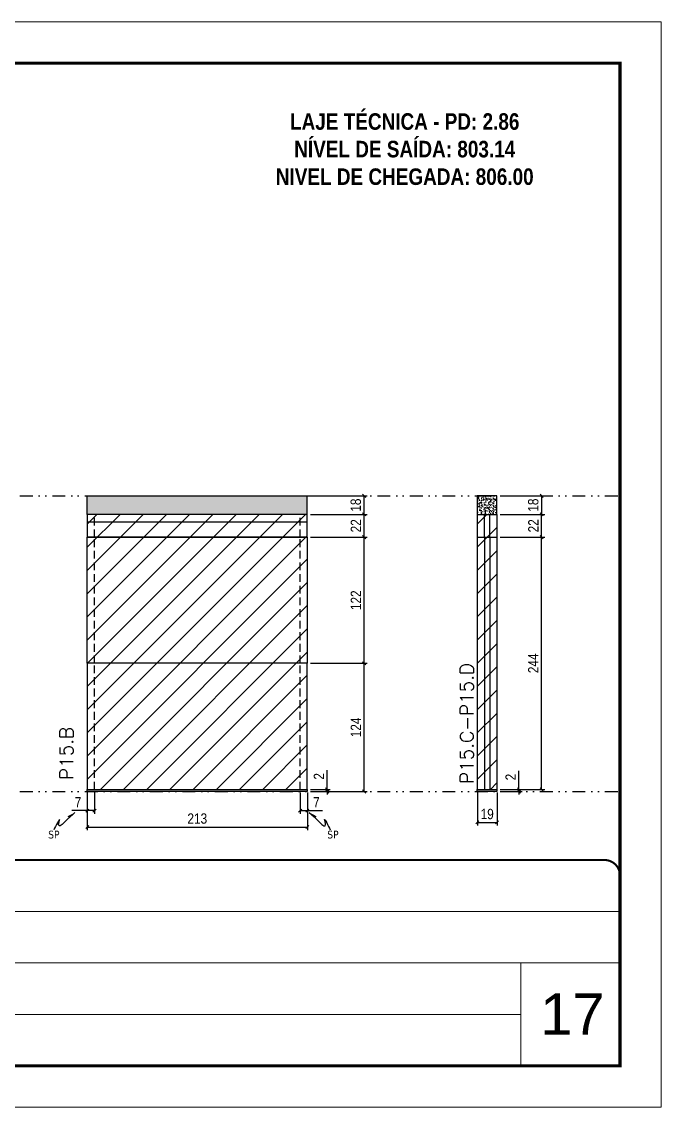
# Model space of a CAD drawing. Extents: x 808 to 7089, y -98 to 17032.
# Drawn here: x 1674 to 2293, y 11388 to 12438 of the extents above; entities that cross this region are included whole.
import ezdxf

# ---------------------------------------------------------------- set-up
doc = ezdxf.new("R2010")
doc.units = 0
for name, pattern in [('CONTINUO', [0]), ('DASHED', [0.75, 0.5, -0.25]), ('DIVIDE2', [0.625, 0.25, -0.125, 0, -0.125, 0, -0.125]), ('HIDDEN', [0.375, 0.25, -0.125])]:
    doc.linetypes.add(name, pattern=pattern)
for name, color, linetype, lineweight in [('CARIMBO', 255, 'Continuous', 9), ('Folhas', 255, 'Continuous', 9), ('REAPROVEITAMENTO', 251, 'Continuous', 9), ('SARRAFO DE PRESSAO', 251, 'DASHED', 9), ('Texto Seção', 7, 'Continuous', 15)]:
    doc.layers.add(name, color=color, linetype=linetype, lineweight=lineweight)
for name, color, linetype in [('COTA', 241, 'Continuous'), ('NOMENCLATURA', 7, 'Continuous'), ('Nível', 160, 'Continuous'), ('Painéis', 200, 'Continuous'), ('SARR_2.2x7', 40, 'Continuous'), ('Sarrafo de Pressão', 42, 'HIDDEN'), ('texto', 7, 'Continuous')]:
    doc.layers.add(name, color=color, linetype=linetype)
doc.styles.add('ARIAL', font='arial.ttf')
doc.styles.add('COTA TECNICA', font='techl___.ttf', dxfattribs={"height": 10})
doc.styles.add('COTA TECNICA-50', font='techl___.ttf', dxfattribs={"height": 10})
doc.styles.add('REGUA-120', font='ROMANS.shx', dxfattribs={"height": 15})
doc.styles.add('ROMANC', font='techb___.ttf', dxfattribs={"height": 2.5})
doc.styles.get("Standard").update_dxf_attribs({"font": 'arial.ttf'})
doc.dimstyles.new('COTA PAINEL-50', dxfattribs={"dimtxt": 10, "dimasz": 3, "dimexe": 3, "dimexo": 3, "dimgap": 3, "dimtad": 1, "dimdec": 1, "dimzin": 12, "dimdsep": 46, "dimtxsty": 'COTA TECNICA-50', "dimblk1": 'OBLIQUE', "dimblk2": 'OBLIQUE', "dimsah": 1, "dimcen": 0.9, "dimclrd": 4, "dimclre": 4, "dimclrt": 240, "dimadec": 1, "dimazin": 3, "dimtfac": 1, "dimtdec": 1, "dimtmove": 0, "dimatfit": 3, "dimfxl": 1, "dimtolj": 1, "dimtzin": 12, "dimarcsym": 0})
doc.dimstyles.new('PAINEL', dxfattribs={"dimtxt": 10, "dimasz": 3, "dimexe": 3, "dimexo": 3, "dimgap": 3, "dimtad": 1, "dimdec": 1, "dimzin": 12, "dimdsep": 46, "dimtxsty": 'COTA TECNICA', "dimblk1": 'OBLIQUE', "dimblk2": 'OBLIQUE', "dimsah": 1, "dimcen": 0.9, "dimclrd": 4, "dimclre": 4, "dimclrt": 240, "dimadec": 1, "dimazin": 3, "dimtfac": 1, "dimtdec": 1, "dimtmove": 0, "dimatfit": 3, "dimfxl": 1, "dimtolj": 1, "dimtzin": 12, "dimarcsym": 0})
doc.dimstyles.get("Standard").update_dxf_attribs({"dimtxt": 0.18, "dimasz": 0.18, "dimexe": 0.18, "dimexo": 0.0625, "dimgap": 0.09, "dimtad": 0, "dimtih": 1, "dimtoh": 1, "dimdec": 4, "dimzin": 0, "dimdsep": 46, "dimtxsty": 'Standard', "dimcen": 0.09, "dimadec": 0, "dimazin": 0, "dimtfac": 1, "dimtdec": 4, "dimtofl": 0, "dimtmove": 0, "dimatfit": 3, "dimfxl": 1, "dimtolj": 1, "dimtzin": 0, "dimarcsym": 0})

# ---------------------------------------------------------------- blocks, each defined once
blk = doc.blocks.new('9999999999')
at = {"color": 30, "linetype": 'CONTINUO'}
for p, q in [((98564.6, 34379.6), (99584, 34379.6)), ((98564.6, 34329.8), (99488, 34329.8)), ((99584, 34329.8), (99488, 34329.8)), ((99488, 34329.8), (99488, 34230.2)), ((98564.6, 34280), (99488, 34280))]:
    blk.add_line(p, q, dxfattribs=at)
at = {"color": 30, "linetype": 'CONTINUO', "const_width": 2}
blk.add_lwpolyline([(99584, 34230.2), (99584, 34414.4, 0.414214), (99569, 34429.4), (98229, 34429.4, 0.414214), (98214, 34414.4), (98214, 34245.2, 0.414214), (98229, 34230.2), (99584, 34230.2)], format="xyb", dxfattribs=at)
at = {"layer": 'Folhas'}
blk.add_lwpolyline([(98139, 34190.2), (99624, 34190.2), (99624, 35240.2), (98139, 35240.2)], close=True, dxfattribs=at)
at = {"layer": 'Folhas', "color": 30, "const_width": 3}
blk.add_lwpolyline([(98214, 34230.2), (99584, 34230.2), (99584, 35200.2), (98214, 35200.2)], close=True, dxfattribs=at)
blk = doc.blocks.new('_Oblique')
at = {"color": 0, "linetype": 'ByBlock', "lineweight": -2}
blk.add_line((-0.5, -0.5), (0.5, 0.5), dxfattribs=at)
blk = doc.blocks.new('*D496')
at = {"layer": 'COTA', "color": 4, "lineweight": -2, "transparency": 16777216}
for p, q in [((1737.7, 11692.6), (1737.7, 11656.2)), ((1950.7, 11692.6), (1950.7, 11656.2)), ((1737.7, 11659.2), (1950.7, 11659.2))]:
    blk.add_line(p, q, dxfattribs=at)
at = {"layer": 'Defpoints', "color": 0, "transparency": 16777216}
for p in [(1737.7, 11695.6), (1950.7, 11695.6), (1950.7, 11659.2)]:
    blk.add_point(p, dxfattribs=at)
at = {"layer": 'COTA', "color": 4, "lineweight": -2, "transparency": 16777216, "xscale": 3, "yscale": 3, "zscale": 3, "rotation": 180}
blk.add_blockref('_Oblique', (1737.7, 11659.2), dxfattribs=at)
at = {"layer": 'COTA', "color": 4, "lineweight": -2, "transparency": 16777216, "xscale": 3, "yscale": 3, "zscale": 3}
blk.add_blockref('_Oblique', (1950.7, 11659.2), dxfattribs=at)
at = {"layer": 'COTA', "color": 240, "transparency": 16777216, "insert": (1844.2, 11667.4), "char_height": 10, "attachment_point": 5, "style": 'COTA TECNICA'}
blk.add_mtext('\\A1;213', dxfattribs=at)
blk = doc.blocks.new('*D497')
at = {"layer": 'COTA', "color": 4, "lineweight": -2, "transparency": 16777216}
for p, q in [((1737.7, 11690.6), (1737.7, 11672.1)), ((1744.7, 11692.6), (1744.7, 11672.1)), ((1737.7, 11675.1), (1722.9, 11675.1)), ((1744.7, 11675.1), (1737.7, 11675.1))]:
    blk.add_line(p, q, dxfattribs=at)
at = {"layer": 'Defpoints', "color": 0, "transparency": 16777216}
for p in [(1737.7, 11693.6), (1744.7, 11695.6), (1737.7, 11675.1)]:
    blk.add_point(p, dxfattribs=at)
at = {"layer": 'COTA', "color": 4, "lineweight": -2, "transparency": 16777216, "xscale": 3, "yscale": 3, "zscale": 3, "rotation": 180}
blk.add_blockref('_Oblique', (1737.7, 11675.1), dxfattribs=at)
at = {"layer": 'COTA', "color": 4, "lineweight": -2, "transparency": 16777216, "xscale": 3, "yscale": 3, "zscale": 3}
blk.add_blockref('_Oblique', (1744.7, 11675.1), dxfattribs=at)
at = {"layer": 'COTA', "color": 240, "transparency": 16777216, "insert": (1728.8, 11683.2), "char_height": 10, "attachment_point": 5, "style": 'COTA TECNICA-50'}
blk.add_mtext('\\A1;7', dxfattribs=at)
blk = doc.blocks.new('*D498')
at = {"layer": 'COTA', "color": 4, "lineweight": -2, "transparency": 16777216}
for p, q in [((1943.7, 11692.6), (1943.7, 11672.1)), ((1950.7, 11690.6), (1950.7, 11672.1)), ((1943.7, 11675.1), (1950.7, 11675.1)), ((1950.7, 11675.1), (1965.4, 11675.1))]:
    blk.add_line(p, q, dxfattribs=at)
at = {"layer": 'Defpoints', "color": 0, "transparency": 16777216}
for p in [(1943.7, 11695.6), (1950.7, 11693.6), (1950.7, 11675.1)]:
    blk.add_point(p, dxfattribs=at)
at = {"layer": 'COTA', "color": 4, "lineweight": -2, "transparency": 16777216, "xscale": 3, "yscale": 3, "zscale": 3, "rotation": 180}
blk.add_blockref('_Oblique', (1943.7, 11675.1), dxfattribs=at)
at = {"layer": 'COTA', "color": 4, "lineweight": -2, "transparency": 16777216, "xscale": 3, "yscale": 3, "zscale": 3}
blk.add_blockref('_Oblique', (1950.7, 11675.1), dxfattribs=at)
at = {"layer": 'COTA', "color": 240, "transparency": 16777216, "insert": (1959.5, 11683.2), "char_height": 10, "attachment_point": 5, "style": 'COTA TECNICA-50'}
blk.add_mtext('\\A1;7', dxfattribs=at)
blk = doc.blocks.new('*D499')
at = {"layer": 'COTA', "color": 4, "linetype": 'ByBlock', "lineweight": -2, "transparency": 16777216}
for p, q in [((1953.7, 11817.6), (2008.7, 11817.6)), ((2005.7, 11693.6), (2005.7, 11817.6)), ((1953.7, 11693.6), (2008.7, 11693.6))]:
    blk.add_line(p, q, dxfattribs=at)
at = {"layer": 'Defpoints', "color": 0, "linetype": 'ByBlock', "transparency": 16777216}
for p in [(1950.7, 11817.6), (2005.7, 11817.6), (1950.7, 11693.6)]:
    blk.add_point(p, dxfattribs=at)
at = {"layer": 'COTA', "color": 4, "linetype": 'ByBlock', "lineweight": -2, "transparency": 16777216, "xscale": 3, "yscale": 3, "zscale": 3}
for p, rotation in [((2005.7, 11817.6), 90), ((2005.7, 11693.6), 270)]:
    blk.add_blockref('_Oblique', p, dxfattribs=dict(at, rotation=rotation))
at = {"layer": 'COTA', "color": 240, "linetype": 'ByBlock', "transparency": 16777216, "insert": (1997.7, 11755.6), "char_height": 10, "attachment_point": 5, "rotation": 90, "style": 'COTA TECNICA'}
blk.add_mtext('\\A1;124', dxfattribs=at)
blk = doc.blocks.new('*D500')
at = {"layer": 'COTA', "color": 4, "lineweight": -2, "transparency": 16777216}
for p, q in [((1969.9, 11695.6), (1969.9, 11714.4)), ((1953.7, 11695.6), (1972.9, 11695.6)), ((1953.7, 11693.6), (1972.9, 11693.6)), ((1969.9, 11693.6), (1969.9, 11695.6)), ((1969.9, 11693.6), (1969.9, 11690.6))]:
    blk.add_line(p, q, dxfattribs=at)
at = {"layer": 'Defpoints', "color": 0, "transparency": 16777216}
for p in [(1950.7, 11695.6), (1950.7, 11693.6), (1969.9, 11693.6)]:
    blk.add_point(p, dxfattribs=at)
at = {"layer": 'COTA', "color": 4, "lineweight": -2, "transparency": 16777216, "xscale": 3, "yscale": 3, "zscale": 3}
for p, rotation in [((1969.9, 11695.6), 270), ((1969.9, 11693.6), 90)]:
    blk.add_blockref('_Oblique', p, dxfattribs=dict(at, rotation=rotation))
at = {"layer": 'COTA', "color": 240, "transparency": 16777216, "insert": (1961.9, 11708.3), "char_height": 10, "attachment_point": 5, "rotation": 90, "style": 'COTA TECNICA-50'}
blk.add_mtext('\\A1;2', dxfattribs=at)
blk = doc.blocks.new('*D501')
at = {"layer": 'COTA', "color": 4, "linetype": 'ByBlock', "lineweight": -2, "transparency": 16777216}
for p, q in [((1953.7, 11817.6), (2008.7, 11817.6)), ((2005.7, 11693.6), (2005.7, 11817.6)), ((1953.7, 11693.6), (2008.7, 11693.6))]:
    blk.add_line(p, q, dxfattribs=at)
at = {"layer": 'Defpoints', "color": 0, "linetype": 'ByBlock', "transparency": 16777216}
for p in [(1950.7, 11817.6), (2005.7, 11817.6), (1950.7, 11693.6)]:
    blk.add_point(p, dxfattribs=at)
at = {"layer": 'COTA', "color": 4, "linetype": 'ByBlock', "lineweight": -2, "transparency": 16777216, "xscale": 3, "yscale": 3, "zscale": 3}
for p, rotation in [((2005.7, 11817.6), 90), ((2005.7, 11693.6), 270)]:
    blk.add_blockref('_Oblique', p, dxfattribs=dict(at, rotation=rotation))
at = {"layer": 'COTA', "color": 240, "linetype": 'ByBlock', "transparency": 16777216, "insert": (1997.7, 11755.6), "char_height": 10, "attachment_point": 5, "rotation": 90, "style": 'COTA TECNICA'}
blk.add_mtext('\\A1;124', dxfattribs=at)
blk = doc.blocks.new('*D502')
at = {"layer": 'COTA', "color": 4, "lineweight": -2, "transparency": 16777216}
for p, q in [((2115.2, 11692.6), (2115.2, 11660.7)), ((2134.2, 11692.6), (2134.2, 11660.7)), ((2115.2, 11663.7), (2134.2, 11663.7))]:
    blk.add_line(p, q, dxfattribs=at)
at = {"layer": 'Defpoints', "color": 0, "transparency": 16777216}
for p in [(2115.2, 11695.6), (2134.2, 11695.6), (2134.2, 11663.7)]:
    blk.add_point(p, dxfattribs=at)
at = {"layer": 'COTA', "color": 4, "lineweight": -2, "transparency": 16777216, "xscale": 3, "yscale": 3, "zscale": 3, "rotation": 180}
blk.add_blockref('_Oblique', (2115.2, 11663.7), dxfattribs=at)
at = {"layer": 'COTA', "color": 4, "lineweight": -2, "transparency": 16777216, "xscale": 3, "yscale": 3, "zscale": 3}
blk.add_blockref('_Oblique', (2134.2, 11663.7), dxfattribs=at)
at = {"layer": 'COTA', "color": 240, "transparency": 16777216, "insert": (2124.7, 11671.8), "char_height": 10, "attachment_point": 5, "style": 'COTA TECNICA'}
blk.add_mtext('\\A1;19', dxfattribs=at)
blk = doc.blocks.new('*D503')
at = {"layer": 'COTA', "color": 4, "lineweight": -2, "transparency": 16777216}
for p, q in [((2155.4, 11695.6), (2155.4, 11713.7)), ((2137.2, 11695.6), (2158.4, 11695.6)), ((2137.2, 11693.6), (2158.4, 11693.6)), ((2155.4, 11693.6), (2155.4, 11695.6)), ((2155.4, 11693.6), (2155.4, 11690.6))]:
    blk.add_line(p, q, dxfattribs=at)
at = {"layer": 'Defpoints', "color": 0, "transparency": 16777216}
for p in [(2134.2, 11695.6), (2134.2, 11693.6), (2155.4, 11695.6)]:
    blk.add_point(p, dxfattribs=at)
at = {"layer": 'COTA', "color": 4, "lineweight": -2, "transparency": 16777216, "xscale": 3, "yscale": 3, "zscale": 3}
for p, rotation in [((2155.4, 11695.6), 270), ((2155.4, 11693.6), 90)]:
    blk.add_blockref('_Oblique', p, dxfattribs=dict(at, rotation=rotation))
at = {"layer": 'COTA', "color": 240, "transparency": 16777216, "insert": (2147.4, 11707.6), "char_height": 10, "attachment_point": 5, "rotation": 90, "style": 'COTA TECNICA-50'}
blk.add_mtext('\\A1;2', dxfattribs=at)
blk = doc.blocks.new('*D516')
at = {"layer": 'COTA', "color": 4, "linetype": 'ByBlock', "lineweight": -2, "transparency": 16777216}
for p, q in [((2137.2, 11979.6), (2180.4, 11979.6)), ((2177.4, 11979.6), (2177.4, 11961.6)), ((2137.2, 11961.6), (2180.4, 11961.6))]:
    blk.add_line(p, q, dxfattribs=at)
at = {"layer": 'Defpoints', "color": 0, "linetype": 'ByBlock', "transparency": 16777216}
for p in [(2134.2, 11979.6), (2134.2, 11961.6), (2177.4, 11961.6)]:
    blk.add_point(p, dxfattribs=at)
at = {"layer": 'COTA', "color": 4, "linetype": 'ByBlock', "lineweight": -2, "transparency": 16777216, "xscale": 3, "yscale": 3, "zscale": 3}
for p, rotation in [((2177.4, 11979.6), 90), ((2177.4, 11961.6), 270)]:
    blk.add_blockref('_Oblique', p, dxfattribs=dict(at, rotation=rotation))
at = {"layer": 'COTA', "color": 240, "linetype": 'ByBlock', "transparency": 16777216, "insert": (2169.3, 11970.6), "char_height": 10, "attachment_point": 5, "rotation": 90, "style": 'COTA TECNICA'}
blk.add_mtext('\\A1;18', dxfattribs=at)
blk = doc.blocks.new('*D517')
at = {"layer": 'COTA', "color": 4, "lineweight": -2, "transparency": 16777216}
for p, q in [((2137.2, 11939.6), (2180.4, 11939.6)), ((2177.4, 11695.6), (2177.4, 11939.6)), ((2137.2, 11695.6), (2180.4, 11695.6))]:
    blk.add_line(p, q, dxfattribs=at)
at = {"layer": 'Defpoints', "color": 0, "transparency": 16777216}
for p in [(2134.2, 11939.6), (2177.4, 11939.6), (2134.2, 11695.6)]:
    blk.add_point(p, dxfattribs=at)
at = {"layer": 'COTA', "color": 4, "lineweight": -2, "transparency": 16777216, "xscale": 3, "yscale": 3, "zscale": 3}
for p, rotation in [((2177.4, 11939.6), 90), ((2177.4, 11695.6), 270)]:
    blk.add_blockref('_Oblique', p, dxfattribs=dict(at, rotation=rotation))
at = {"layer": 'COTA', "color": 240, "transparency": 16777216, "insert": (2169.3, 11817.6), "char_height": 10, "attachment_point": 5, "rotation": 90, "style": 'COTA TECNICA-50'}
blk.add_mtext('\\A1;244', dxfattribs=at)
blk = doc.blocks.new('*D518')
at = {"layer": 'COTA', "color": 4, "lineweight": -2, "transparency": 16777216}
for p, q in [((2137.2, 11961.6), (2180.4, 11961.6)), ((2177.4, 11939.6), (2177.4, 11961.6)), ((2137.2, 11939.6), (2180.4, 11939.6))]:
    blk.add_line(p, q, dxfattribs=at)
at = {"layer": 'Defpoints', "color": 0, "transparency": 16777216}
for p in [(2134.2, 11961.6), (2177.4, 11961.6), (2134.2, 11939.6)]:
    blk.add_point(p, dxfattribs=at)
at = {"layer": 'COTA', "color": 4, "lineweight": -2, "transparency": 16777216, "xscale": 3, "yscale": 3, "zscale": 3}
for p, rotation in [((2177.4, 11961.6), 90), ((2177.4, 11939.6), 270)]:
    blk.add_blockref('_Oblique', p, dxfattribs=dict(at, rotation=rotation))
at = {"layer": 'COTA', "color": 240, "transparency": 16777216, "insert": (2169.4, 11950.6), "char_height": 10, "attachment_point": 5, "rotation": 90, "style": 'COTA TECNICA'}
blk.add_mtext('\\A1;22', dxfattribs=at)
blk = doc.blocks.new('*D504')
at = {"layer": 'COTA', "color": 4, "lineweight": -2, "transparency": 16777216}
for p, q in [((1953.7, 11939.6), (2008.7, 11939.6)), ((2005.7, 11817.6), (2005.7, 11939.6)), ((1953.7, 11817.6), (2008.7, 11817.6))]:
    blk.add_line(p, q, dxfattribs=at)
at = {"layer": 'Defpoints', "color": 0, "transparency": 16777216}
for p in [(1950.7, 11939.6), (2005.7, 11939.6), (1950.7, 11817.6)]:
    blk.add_point(p, dxfattribs=at)
at = {"layer": 'COTA', "color": 4, "lineweight": -2, "transparency": 16777216, "xscale": 3, "yscale": 3, "zscale": 3}
for p, rotation in [((2005.7, 11939.6), 90), ((2005.7, 11817.6), 270)]:
    blk.add_blockref('_Oblique', p, dxfattribs=dict(at, rotation=rotation))
at = {"layer": 'COTA', "color": 240, "transparency": 16777216, "insert": (1997.7, 11878.6), "char_height": 10, "attachment_point": 5, "rotation": 90, "style": 'COTA TECNICA-50'}
blk.add_mtext('\\A1;122', dxfattribs=at)
blk = doc.blocks.new('*D505')
at = {"layer": 'COTA', "color": 4, "lineweight": -2, "transparency": 16777216}
for p, q in [((1919.7, 11979.6), (2008.7, 11979.6)), ((2005.7, 11961.6), (2005.7, 11979.6)), ((1953.7, 11961.6), (2008.7, 11961.6))]:
    blk.add_line(p, q, dxfattribs=at)
at = {"layer": 'Defpoints', "color": 0, "transparency": 16777216}
for p in [(1916.7, 11979.6), (2005.7, 11979.6), (1950.7, 11961.6)]:
    blk.add_point(p, dxfattribs=at)
at = {"layer": 'COTA', "color": 4, "lineweight": -2, "transparency": 16777216, "xscale": 3, "yscale": 3, "zscale": 3}
for p, rotation in [((2005.7, 11979.6), 90), ((2005.7, 11961.6), 270)]:
    blk.add_blockref('_Oblique', p, dxfattribs=dict(at, rotation=rotation))
at = {"layer": 'COTA', "color": 240, "transparency": 16777216, "insert": (1997.6, 11970.6), "char_height": 10, "attachment_point": 5, "rotation": 90, "style": 'COTA TECNICA-50'}
blk.add_mtext('\\A1;18', dxfattribs=at)
blk = doc.blocks.new('*D520')
at = {"layer": 'COTA', "color": 4, "lineweight": -2, "transparency": 16777216}
for p, q in [((1953.7, 11961.6), (2008.7, 11961.6)), ((2005.7, 11939.6), (2005.7, 11961.6)), ((1953.7, 11939.6), (2008.7, 11939.6))]:
    blk.add_line(p, q, dxfattribs=at)
at = {"layer": 'Defpoints', "color": 0, "transparency": 16777216}
for p in [(1950.7, 11961.6), (2005.7, 11961.6), (1950.7, 11939.6)]:
    blk.add_point(p, dxfattribs=at)
at = {"layer": 'COTA', "color": 4, "lineweight": -2, "transparency": 16777216, "xscale": 3, "yscale": 3, "zscale": 3}
for p, rotation in [((2005.7, 11961.6), 90), ((2005.7, 11939.6), 270)]:
    blk.add_blockref('_Oblique', p, dxfattribs=dict(at, rotation=rotation))
at = {"layer": 'COTA', "color": 240, "transparency": 16777216, "insert": (1997.7, 11950.6), "char_height": 10, "attachment_point": 5, "rotation": 90, "style": 'COTA TECNICA'}
blk.add_mtext('\\A1;22', dxfattribs=at)

msp = doc.modelspace()

# ---------------------------------------------------------------- hatches: boundary and pattern name
at = {"layer": 'COTA', "linetype": 'ByBlock'}
h = msp.add_hatch(dxfattribs=at)
h.set_pattern_fill('AR-CONC', color=256, scale=0.03)
h.set_pattern_definition([(50, (-6586.425, 7867.598), (5.46554, -0.4781726), [0.5715, -6.2865]), (355, (-6586.425, 7867.598), (-1.0573026, 5.7317054), [0.4572, -5.0292175]), (100.451445, (-6585.9696, 7867.5584), (4.4082374, 5.2535326), [0.4857003, -5.3427073]), (46.1842, (-6586.425, 7869.122), (8.132371, -1.26127), [0.85725, -9.42975]), (96.63556, (-6585.747, 7869.017), (7.122124, 7.422784), [0.728551, -8.014068]), (351.18415, (-6586.425, 7869.122), (7.122124, 7.422784), [0.685799, -7.543792]), (21, (-6585.663, 7868.741), (4.5484317, -3.067956), [0.5715, -6.2865]), (326, (-6585.663, 7868.741), (1.854061, 5.525639), [0.4572, -5.0292]), (71.451445, (-6585.284, 7868.4855), (6.4024926, 2.457683), [0.4857003, -5.342698]), (37.5, (-6586.425, 7867.5982), (0.0926581, 2.53665117), [0, -4.96824, 0, -5.1054, 0, -5.04825]), (7.5, (-6586.425, 7867.5982), (2.0045899, 3.00541724), [0, -2.91084, 0, -4.85394, 0, -1.92405]), (327.5, (-6588.1243, 7867.5982), (4.06771786, -0.1718623), [0, -1.905, 0, -5.9436, 0, -7.8867]), (317.5, (-6588.8863, 7867.5982), (4.4438754, 0.7627947), [0, -2.4765, 0, -3.94716, 0, -5.6007])])
h.paths.add_polyline_path([(1737.66, 11961.59), (1950.66, 11961.59), (1950.66, 11979.59), (1737.66, 11979.59)])
h = msp.add_hatch(dxfattribs=at)
h.set_pattern_fill('AR-CONC', color=256, scale=0.03)
h.set_pattern_definition([(50, (-6973.963, 7877.622), (5.46554, -0.4781726), [0.5715, -6.2865]), (355, (-6973.963, 7877.622), (-1.0573026, 5.7317054), [0.4572, -5.0292175]), (100.451445, (-6973.5075, 7877.582), (4.4082374, 5.2535326), [0.4857003, -5.3427073]), (46.1842, (-6973.963, 7879.146), (8.132371, -1.26127), [0.85725, -9.42975]), (96.63556, (-6973.285, 7879.041), (7.122124, 7.422784), [0.728551, -8.014068]), (351.18415, (-6973.963, 7879.146), (7.122124, 7.422784), [0.685799, -7.543792]), (21, (-6973.201, 7878.765), (4.5484317, -3.067956), [0.5715, -6.2865]), (326, (-6973.201, 7878.765), (1.854061, 5.525639), [0.4572, -5.0292]), (71.451445, (-6972.822, 7878.5094), (6.4024926, 2.457683), [0.4857003, -5.342698]), (37.5, (-6973.963, 7877.622), (0.0926581, 2.53665117), [0, -4.96824, 0, -5.1054, 0, -5.04825]), (7.5, (-6973.963, 7877.622), (2.0045899, 3.00541724), [0, -2.91084, 0, -4.85394, 0, -1.92405]), (327.5, (-6975.6622, 7877.622), (4.06771786, -0.1718623), [0, -1.905, 0, -5.9436, 0, -7.8867]), (317.5, (-6976.4242, 7877.622), (4.4438754, 0.7627947), [0, -2.4765, 0, -3.94716, 0, -5.6007])])
h.paths.add_polyline_path([(2134.16, 11979.61), (2115.16, 11979.61), (2115.16, 11961.59), (2134.16, 11961.59)])
at = {"layer": 'REAPROVEITAMENTO', "linetype": 'ByBlock'}
h = msp.add_hatch(dxfattribs=at)
h.set_pattern_fill('ANSI31', color=256, scale=5, style=2)
h.set_pattern_definition([(45, (-1848.513, 2641.187), (-11.22532, 11.22532), [])])
h.paths.add_polyline_path([(1950.66, 11961.59), (1737.66, 11961.59), (1737.66, 11695.59), (1950.66, 11695.59)])
h = msp.add_hatch(dxfattribs=at)
h.set_pattern_fill('ANSI31', color=256, scale=5, style=2)
h.set_pattern_definition([(45, (-1471.015, 2641.187), (-11.22532, 11.22532), [])])
h.paths.add_polyline_path([(2134.16, 11695.59), (2134.16, 11961.59), (2115.16, 11961.59), (2115.16, 11695.59)])

# ---------------------------------------------------------------- linework, layer by layer
at = {"layer": 'COTA', "linetype": 'ByBlock'}
for p, q in [((1737.66, 11979.59), (1737.66, 11979.59)), ((1737.66, 11961.59), (1737.66, 11979.59)), ((1737.66, 11979.59), (1950.66, 11979.59)), ((1950.66, 11961.59), (1950.66, 11979.59))]:
    msp.add_line(p, q, dxfattribs=at)
msp.add_lwpolyline([(2115.16, 11961.59), (2134.16, 11961.59), (2134.16, 11979.61), (2115.16, 11979.61)], close=True, dxfattribs=at)
at = {"layer": 'Nível', "color": 4, "linetype": 'DIVIDE2', "ltscale": 50}
for p, q in [((1232.21, 11979.59), (2253.17, 11979.59)), ((1232.21, 11693.59), (2253.17, 11693.59))]:
    msp.add_line(p, q, dxfattribs=at)
at = {"layer": 'Painéis'}
for p, q in [((1916.66, 11961.59), (1737.66, 11961.59)), ((2115.16, 11961.59), (2115.16, 11695.59)), ((2115.16, 11961.59), (2134.16, 11961.59)), ((2134.16, 11961.59), (2134.16, 11695.59)), ((1950.66, 11939.59), (1737.66, 11939.59)), ((2115.16, 11939.59), (2134.16, 11939.59)), ((2115.16, 11695.59), (2134.16, 11695.59)), ((2115.16, 11695.59), (2134.16, 11695.59)), ((2115.16, 11693.59), (2115.16, 11695.59)), ((2134.16, 11693.59), (2115.16, 11693.59)), ((2134.16, 11695.59), (2134.16, 11693.59))]:
    msp.add_line(p, q, dxfattribs=at)
msp.add_lwpolyline([(1950.66, 11939.59), (1950.66, 11961.59), (1737.66, 11961.59), (1737.66, 11939.59)], dxfattribs=at)
for points in [[(1737.66, 11939.59), (1950.66, 11939.59), (1950.66, 11817.59), (1737.66, 11817.59)], [(1950.66, 11817.59), (1737.66, 11817.59), (1737.66, 11695.59), (1950.66, 11695.59)], [(1950.66, 11693.59), (1737.66, 11693.59), (1737.66, 11695.59), (1950.66, 11695.59)]]:
    msp.add_lwpolyline(points, close=True, dxfattribs=at)
at = {"layer": 'SARR_2.2x7'}
for p, q in [((2122.16, 11939.59), (2122.16, 11961.59)), ((2127.16, 11939.59), (2127.16, 11961.59)), ((1737.66, 11954.59), (1950.66, 11954.59)), ((2122.16, 11939.59), (2122.16, 11695.59)), ((2127.16, 11939.59), (2127.16, 11695.59))]:
    msp.add_line(p, q, dxfattribs=at)
at = {"layer": 'Sarrafo de Pressão', "ltscale": 30}
for p, q in [((1744.66, 11939.59), (1744.66, 11961.59)), ((1943.66, 11939.59), (1943.66, 11961.59)), ((1744.66, 11817.59), (1744.66, 11939.59)), ((1943.66, 11817.59), (1943.66, 11939.59)), ((1744.66, 11695.59), (1744.66, 11817.59)), ((1943.66, 11695.59), (1943.66, 11817.59))]:
    msp.add_line(p, q, dxfattribs=at)

# ---------------------------------------------------------------- block references
at = {"layer": 'SARRAFO DE PRESSAO', "color": 6, "linetype": 'ByBlock'}
msp.add_blockref('9999999999', (-97330.81, -22802.03), dxfattribs=at)

# ---------------------------------------------------------------- texts
at = {"layer": 'CARIMBO', "style": 'ARIAL'}
msp.add_text('17', height=40, dxfattribs=at).set_placement((2176.03, 11458.32))
at = {"layer": 'NOMENCLATURA', "color": 2, "insert": (2044.91, 12376.32), "char_height": 16, "attachment_point": 2, "style": 'ROMANC'}
msp.add_mtext_dynamic_manual_height_columns('\\PLAJE TÉCNICA - PD: 2.86\\PNÍVEL DE SAÍDA: 803.14\\PNIVEL DE CHEGADA: 806.00', width=328.3607, gutter_width=1, heights=[0], dxfattribs=at)
at = {"layer": 'texto', "color": 0, "char_height": 7.5, "attachment_point": 5}
for insert in [(1705.41, 11651.91), (1975.44, 11651.91)]:
    msp.add_mtext('{\\fTahoma|b0|i0|c0|p34;\\C4;SP}', dxfattribs=dict(at, insert=insert))
at = {"layer": 'Texto Seção', "char_height": 13, "width": 285.3299, "attachment_point": 7, "rotation": 90, "style": 'REGUA-120'}
for s, insert in [('P15.C-P15.D', (2111.45, 11701)), ('P15.B', (1724.19, 11704.84))]:
    msp.add_mtext(s, dxfattribs=dict(at, insert=insert))

# ---------------------------------------------------------------- dimensions: what is measured, and where the dimension line sits
at = {"layer": 'COTA'}
for base, p1, p2, angle, dimstyle, picture, middle in [((2005.74, 11979.59), (1950.66, 11961.59), (1916.66, 11979.59), 90, 'COTA PAINEL-50', '*D505', (1997.65, 11970.59)), ((2005.74, 11961.59), (1950.66, 11939.59), (1950.66, 11961.59), 90, 'PAINEL', '*D520', (1997.74, 11950.59)), ((2177.37, 11961.59), (2134.16, 11939.59), (2134.16, 11961.59), 90, 'PAINEL', '*D518', (2169.37, 11950.59)), ((2005.74, 11939.59), (1950.66, 11817.59), (1950.66, 11939.59), 90, 'COTA PAINEL-50', '*D504', (1997.69, 11878.59)), ((2177.37, 11939.59), (2134.16, 11695.59), (2134.16, 11939.59), 90, 'COTA PAINEL-50', '*D517', (2169.3, 11817.59)), ((1737.66, 11675.08), (1744.66, 11695.59), (1737.66, 11693.59), 180, 'COTA PAINEL-50', '*D497', (1728.8, 11683.15))]:
    dim = msp.add_linear_dim(base=base, p1=p1, p2=p2, angle=angle, dimstyle=dimstyle, dxfattribs=at)
    dim.commit()
    dim.dimension.update_dxf_attribs({"geometry": picture, "text_midpoint": middle})
at = {"layer": 'COTA', "linetype": 'ByBlock'}
dim = msp.add_linear_dim(base=(2177.37, 11961.59), p1=(2134.16, 11979.61), p2=(2134.16, 11961.59), angle=90, dimstyle='PAINEL', dxfattribs=at)
dim.commit()
dim.dimension.update_dxf_attribs({"geometry": '*D516', "text_midpoint": (2169.28, 11970.6)})
for picture in ['*D499', '*D501']:
    dim = msp.add_aligned_dim(p1=(1950.66, 11693.59), p2=(1950.66, 11817.59), distance=-55.08, dimstyle='PAINEL', dxfattribs=at)
    dim.commit()
    dim.dimension.update_dxf_attribs({"geometry": picture, "text_midpoint": (1997.67, 11755.59)})
at = {"layer": 'COTA'}
for base, p1, p2, picture, middle in [((1969.92, 11693.59), (1950.66, 11695.59), (1950.66, 11693.59), '*D500', (1969.92, 11708.34)), ((2155.35, 11695.59), (2134.16, 11693.59), (2134.16, 11695.59), '*D503', (2155.35, 11707.65))]:
    dim = msp.add_linear_dim(base=base, p1=p1, p2=p2, angle=90, dimstyle='COTA PAINEL-50', dxfattribs=at)
    dim.commit()
    dim.dimension.update_dxf_attribs({"geometry": picture, "text_midpoint": middle, "dimtype": 160})
for base, p1, p2, picture, middle in [((1950.66, 11659.23), (1737.66, 11695.59), (1950.66, 11695.59), '*D496', (1844.16, 11667.45)), ((2134.16, 11663.7), (2115.16, 11695.59), (2134.16, 11695.59), '*D502', (2124.66, 11671.78))]:
    dim = msp.add_linear_dim(base=base, p1=p1, p2=p2, dimstyle='PAINEL', override={"dimarcsym": 2}, dxfattribs=at)
    dim.commit()
    dim.dimension.update_dxf_attribs({"geometry": picture, "text_midpoint": middle})
dim = msp.add_linear_dim(base=(1950.66, 11675.08), p1=(1943.66, 11695.59), p2=(1950.66, 11693.59), dimstyle='COTA PAINEL-50', dxfattribs=at)
dim.commit()
dim.dimension.update_dxf_attribs({"geometry": '*D498', "text_midpoint": (1959.53, 11683.15)})

# ---------------------------------------------------------------- leaders
at = {"layer": 'COTA', "path_type": 1}
for points in [[(1725.83, 11673.41), (1710.05, 11661.57), (1710.97, 11666.38), (1705.42, 11656.6)], [(1952.49, 11673.41), (1968.28, 11661.57), (1967.35, 11666.38), (1972.9, 11656.6)]]:
    msp.add_leader(points, dimstyle='Standard', override={"dimasz": 8}, dxfattribs=at)

doc.saveas('drawing.dxf')
